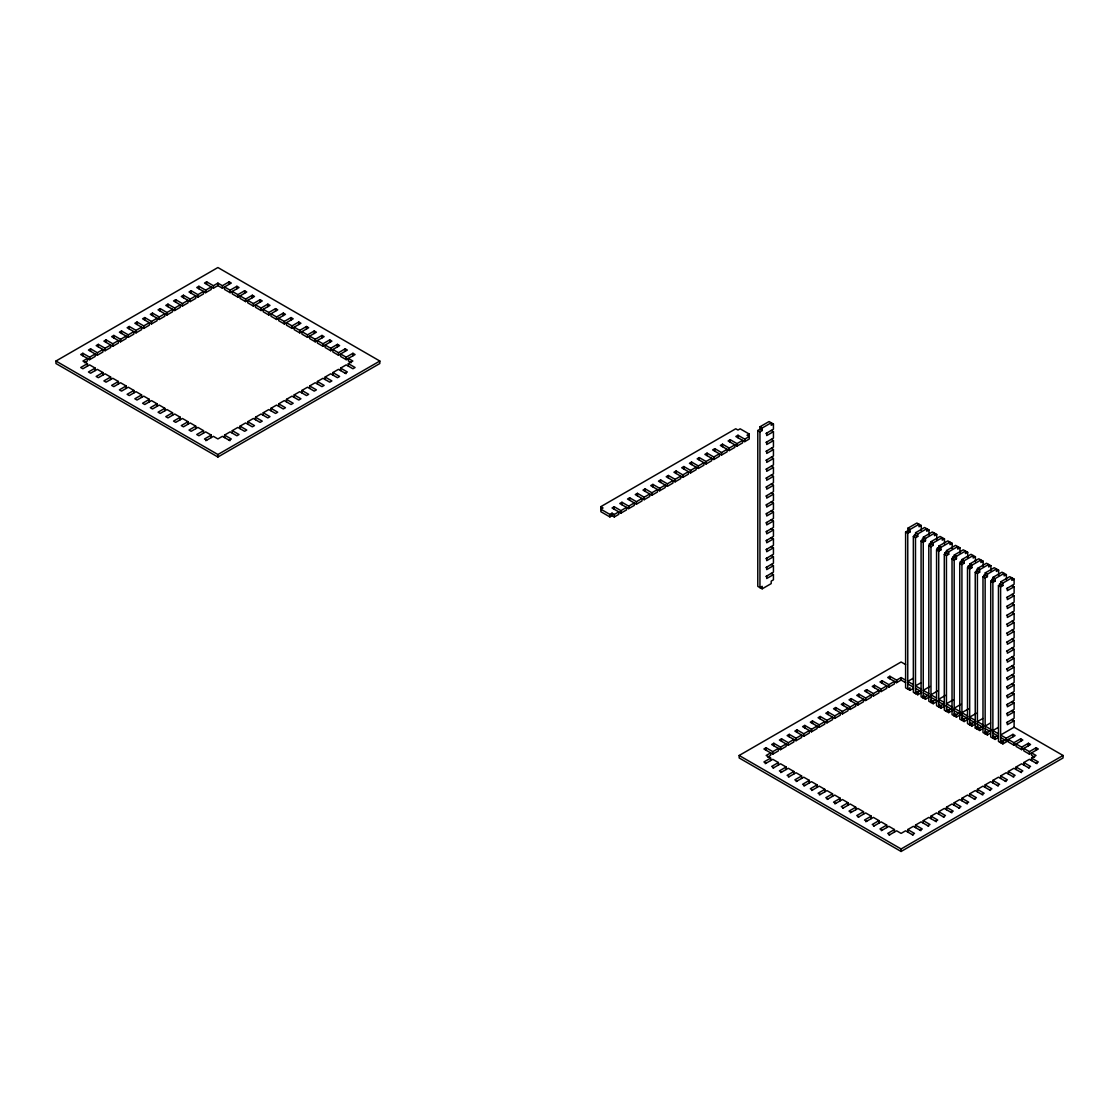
<?xml version="1.0" encoding="UTF-8"?>
<svg xmlns="http://www.w3.org/2000/svg" width="1119" height="1119" viewBox="0 0 1119 1119"><rect width="100%" height="100%" fill="white"/><g stroke="black" fill="none" stroke-linecap="round" stroke-linejoin="round"><path stroke-width="1.5" d="M55.95 361.031L217.897 267.525L379.831 361.031L379.831 363.521L217.897 457.014L55.95 363.521L55.95 361.031L217.897 454.524L379.831 361.031M82.848 353.282L80.694 354.541L89.604 359.675L95.171 356.457L95.171 353.968L89.604 357.185L82.848 353.282L82.848 355.786M90.583 348.82L88.429 350.065L97.339 355.213L102.92 351.995L102.92 349.492L97.339 352.723L90.583 348.82L90.583 351.31M98.318 344.358L96.164 345.603L105.074 350.737L110.655 347.519L110.655 345.03L105.074 348.247L98.318 344.358L98.318 346.848M106.067 339.882L103.899 341.127L112.809 346.275L118.39 343.057L118.39 340.568L112.809 343.785L106.067 339.882L106.067 342.386M113.802 335.42L111.634 336.665L120.544 341.813L126.125 338.595L126.125 336.092L120.544 339.323L113.802 335.42L113.802 337.91M121.537 330.958L119.383 332.203L128.279 337.337L133.86 334.119L133.86 331.63L128.279 334.847L121.537 330.958L121.537 333.448M129.272 326.482L127.118 327.727L136.014 332.875L141.595 329.657L141.595 327.168L136.014 330.385L129.272 326.482L129.272 328.986M137.008 322.02L134.853 323.265L143.764 328.413L149.331 325.181L149.331 322.692L143.764 325.909L137.008 322.02L137.008 324.51M144.743 317.558L142.589 318.803L151.499 323.937L157.08 320.719L157.08 318.23L151.499 321.447L144.743 317.558L144.743 320.048M152.492 313.082L150.324 314.327L159.234 319.474L164.815 316.257L164.815 313.754L159.234 316.985L152.492 313.082L152.492 315.572M160.227 308.62L158.059 309.865L166.969 315.012L172.55 311.781L172.55 309.292L166.969 312.509L160.227 308.62L160.227 311.11M167.962 304.144L165.794 305.403L174.704 310.536L180.285 307.319L180.285 304.83L174.704 308.047L167.962 304.144L167.962 306.648M175.697 299.682L173.543 300.927L182.439 306.074L188.02 302.857L188.02 300.354L182.439 303.585L175.697 299.682L175.697 302.172M183.432 295.22L181.278 296.465L190.188 301.612L195.755 298.381L195.755 295.892L190.188 299.109L183.432 295.22L183.432 297.71M191.167 290.744L189.013 292.003L197.923 297.136L203.504 293.919L203.504 291.43L197.923 294.647L191.167 290.744L191.167 293.248M198.902 286.282L196.748 287.527L205.658 292.674L211.239 289.457L211.239 286.954L205.658 290.185L198.902 286.282L198.902 288.772M206.651 281.82L204.483 283.065L213.393 288.198L217.897 285.611L222.387 288.198L231.297 283.065L229.143 281.82L222.387 285.709L217.897 283.121L213.393 285.709L206.651 281.82L206.651 284.31M84.443 362.654L87.436 360.919L87.436 358.43L82.946 361.031L87.436 363.619L87.436 366.123M87.436 363.619L80.694 367.522L82.848 368.766L89.604 364.878L95.171 368.095L95.171 370.585M95.171 368.095L88.429 371.984L90.583 373.228L97.339 369.34L102.92 372.557L102.92 375.047M230.122 290.185L236.878 286.282L239.032 287.527L230.122 292.674L224.555 289.457L224.555 286.954L230.122 290.185L230.122 292.674M102.92 372.557L96.164 376.46L98.318 377.704L105.074 373.802L110.655 377.033L110.655 379.523M237.871 294.647L244.613 290.744L246.767 292.003L237.871 297.136L232.29 293.919L232.29 291.43L237.871 294.647L237.871 297.136M110.655 377.033L103.899 380.922L106.067 382.166L112.809 378.278L118.39 381.495L118.39 383.985M245.607 299.109L252.348 295.22L254.503 296.465L245.607 301.612L240.025 298.381L240.025 295.892L245.607 299.109L245.607 301.612M118.39 381.495L111.634 385.384L113.802 386.642L120.544 382.74L126.125 385.957L126.125 388.447M253.342 303.585L260.084 299.682L262.252 300.927L253.342 306.074L247.761 302.857L247.761 300.354L253.342 303.585L253.342 306.074M126.125 385.957L119.383 389.86L121.537 391.104L128.279 387.202L133.86 390.433L133.86 392.923M261.077 308.047L267.819 304.144L269.987 305.403L261.077 310.536L255.496 307.319L255.496 304.83L261.077 308.047L261.077 310.536M133.86 390.433L127.118 394.322L129.272 395.567L136.014 391.678L141.595 394.895L141.595 397.385M268.812 312.509L275.568 308.62L277.722 309.865L268.812 315.012L263.231 311.781L263.231 309.292L268.812 312.509L268.812 315.012M141.595 394.895L134.853 398.784L137.008 400.042L143.764 396.14L149.331 399.357L149.331 401.861M276.547 316.985L283.303 313.082L285.457 314.327L276.547 319.474L270.98 316.257L270.98 313.754L276.547 316.985L276.547 319.474M149.331 399.357L142.589 403.26L144.743 404.505L151.499 400.602L157.08 403.833L157.08 406.323M284.282 321.447L291.038 317.558L293.192 318.803L284.282 323.937L278.715 320.719L278.715 318.23L284.282 321.447L284.282 323.937M157.08 403.833L150.324 407.722L152.492 408.967L159.234 405.078L164.815 408.295L164.815 410.785M292.031 325.909L298.773 322.02L300.927 323.265L292.031 328.413L286.45 325.181L286.45 322.692L292.031 325.909L292.031 328.413M164.815 408.295L158.059 412.198L160.227 413.443L166.969 409.54L172.55 412.757L172.55 415.261M299.766 330.385L306.508 326.482L308.676 327.727L299.766 332.875L294.185 329.657L294.185 327.168L299.766 330.385L299.766 332.875M172.55 412.757L165.794 416.66L167.962 417.905L174.704 414.016L180.285 417.233L180.285 419.723M307.501 334.847L314.243 330.958L316.411 332.203L307.501 337.337L301.92 334.119L301.92 331.63L307.501 334.847L307.501 337.337M180.285 417.233L173.543 421.122L175.697 422.367L182.439 418.478L188.02 421.695L188.02 424.185M315.236 339.323L321.978 335.42L324.146 336.665L315.236 341.813L309.655 338.595L309.655 336.092L315.236 339.323L315.236 341.813M188.02 421.695L181.278 425.598L183.432 426.843L190.188 422.94L195.755 426.157L195.755 428.661M322.971 343.785L329.727 339.882L331.881 341.127L322.971 346.275L317.39 343.057L317.39 340.568L322.971 343.785L322.971 346.275M195.755 426.157L189.013 430.06L191.167 431.305L197.923 427.416L203.504 430.633L203.504 433.123M330.706 348.247L337.462 344.358L339.616 345.603L330.706 350.737L325.139 347.519L325.139 345.03L330.706 348.247L330.706 350.737M203.504 430.633L196.748 434.522L198.902 435.767L205.658 431.878L211.239 435.095L211.239 437.585M338.456 352.723L345.198 348.82L347.352 350.065L338.456 355.213L332.875 351.995L332.875 349.492L338.456 352.723L338.456 355.213M211.239 435.095L204.483 438.998L206.651 440.243M346.191 357.185L352.933 353.282L355.087 354.541L346.191 359.675L340.61 356.457L340.61 353.968L346.191 357.185L346.191 359.675M205.84 440.704L213.393 436.34L217.897 438.942L222.387 436.34L229.954 440.704M224.555 437.585L224.555 435.095L230.122 431.878L236.878 435.767L239.032 434.522L232.29 430.633L232.29 433.123M232.29 430.633L237.871 427.416L244.613 431.305L246.767 430.06L240.025 426.157L240.025 428.661M240.025 426.157L245.607 422.94L252.348 426.843L254.503 425.598L247.761 421.695L247.761 424.185M247.761 421.695L253.342 418.478L260.084 422.367L262.252 421.122L255.496 417.233L255.496 419.723M255.496 417.233L261.077 414.016L267.819 417.905L269.987 416.66L263.231 412.757L263.231 415.261M263.231 412.757L268.812 409.54L275.568 413.443L277.722 412.198L270.98 408.295L270.98 410.785M270.98 408.295L276.547 405.078L283.303 408.967L285.457 407.722L278.715 403.833L278.715 406.323M278.715 403.833L284.282 400.602L291.038 404.505L293.192 403.26L286.45 399.357L286.45 401.861M286.45 399.357L292.031 396.14L298.773 400.042L300.927 398.784L294.185 394.895L294.185 397.385M294.185 394.895L299.766 391.678L306.508 395.567L308.676 394.322L301.92 390.433L301.92 392.923M301.92 390.433L307.501 387.202L314.243 391.104L316.411 389.86L309.655 385.957L309.655 388.447M309.655 385.957L315.236 382.74L321.978 386.642L324.146 385.384L317.39 381.495L317.39 383.985M317.39 381.495L322.971 378.278L329.727 382.166L331.881 380.922L325.139 377.033L325.139 379.523M325.139 377.033L330.706 373.802L337.462 377.704L339.616 376.46L332.875 372.557L332.875 375.047M332.875 372.557L338.456 369.34L346.009 373.704M340.61 370.585L340.61 368.095L346.191 364.878L352.933 368.766L355.087 367.522L348.345 363.619L348.345 366.123M348.345 363.619L352.849 361.031L348.345 358.43L348.345 360.919L351.338 362.654M229.143 440.243L231.297 438.998L224.555 435.095M345.198 373.228L347.352 371.984L340.61 368.095M600.791 506.669L603.043 507.97L600.889 509.215L609.883 514.418L612.037 513.173L614.289 514.46L618.793 511.873L618.793 514.362L614.289 516.964L612.037 515.663L609.883 516.908L600.889 511.719L600.791 506.669L735.742 428.759L737.994 430.06L740.149 428.815L749.157 434.004L749.24 439.04L744.75 441.641L735.84 436.494L737.994 435.249L744.75 439.152L749.24 436.55L746.988 435.249L749.157 434.004M614.205 506.725L612.037 507.97L620.947 513.117L626.528 509.9L626.528 507.397L620.947 510.628L614.205 506.725L614.205 509.215M621.94 502.263L619.772 503.508L628.682 508.641L634.263 505.424L634.263 502.935L628.682 506.152L621.94 502.263L621.94 504.753M629.675 497.787L627.521 499.032L636.417 504.179L641.998 500.962L641.998 498.473L636.417 501.69L629.675 497.787L629.675 500.291M637.41 493.325L635.256 494.57L644.166 499.717L649.733 496.5L649.733 493.997L644.166 497.228L637.41 493.325L637.41 495.815M645.145 488.863L642.991 490.108L651.901 495.241L657.468 492.024L657.468 489.535L651.901 492.752L645.145 488.863L645.145 491.353M652.881 484.387L650.726 485.632L659.637 490.779L665.218 487.562L665.218 485.073L659.637 488.29L652.881 484.387L652.881 486.891M660.63 479.925L658.462 481.17L667.372 486.317L672.953 483.086L672.953 480.597L667.372 483.814L660.63 479.925L660.63 482.415M668.365 475.463L666.197 476.708L675.107 481.841L680.688 478.624L680.688 476.134L675.107 479.352L668.365 475.463L668.365 477.953M676.1 470.987L673.946 472.232L682.842 477.379L688.423 474.162L688.423 471.658L682.842 474.89L676.1 470.987L676.1 473.477M683.835 466.525L681.681 467.77L690.577 472.917L696.158 469.686L696.158 467.196L690.577 470.414L683.835 466.525L683.835 469.015M691.57 462.049L689.416 463.308L698.326 468.441L703.893 465.224L703.893 462.734L698.326 465.952L691.57 462.049L691.57 464.553M699.305 457.587L697.151 458.832L706.061 463.979L711.642 460.762L711.642 458.258L706.061 461.49L699.305 457.587L699.305 460.077M707.054 453.125L704.886 454.37L713.796 459.517L719.377 456.286L719.377 453.796L713.796 457.014L707.054 453.125L707.054 455.615M714.789 448.649L712.621 449.908L721.531 455.041L727.112 451.824L727.112 449.334L721.531 452.552L714.789 448.649L714.789 451.153M722.524 444.187L720.356 445.432L729.266 450.579L734.847 447.362L734.847 444.858L729.266 448.09L722.524 444.187L722.524 446.677M730.259 439.725L728.105 440.97L737.001 446.103L742.582 442.886L742.582 440.396L737.001 443.614L730.259 439.725L730.259 442.215M760.039 587.573L762.193 588.818L762.193 586.314L759.955 587.615L757.787 586.37L757.787 430.535L760.039 429.248L760.039 426.745L769.033 421.555L773.439 424.003L773.439 429.192L765.886 433.557M760.039 426.745L762.193 428.004L771.201 422.8L771.201 425.29L773.439 424.003M757.787 430.535L759.955 431.794L762.193 430.493L762.193 428.004M765.886 442.495L773.439 438.13L773.439 431.682L766.697 435.585L766.697 433.081M765.886 451.419L773.439 447.054L773.439 440.62L766.697 444.509L766.697 442.019M765.886 460.357L773.439 455.993L773.439 449.558L766.697 453.447L766.697 450.957M765.886 469.295L773.439 464.931L773.439 458.482L766.697 462.385L766.697 459.895M765.886 478.233L773.439 473.869L773.439 467.42L766.697 471.323L766.697 468.819M765.886 487.157L773.439 482.793L773.439 476.358L766.697 480.247L766.697 477.757M765.886 496.095L773.439 491.731L773.439 485.296L766.697 489.185L766.697 486.695M765.886 505.033L773.439 500.669L773.439 494.22L766.697 498.123L766.697 495.633M765.886 513.957L773.439 509.593L773.439 503.158L766.697 507.061L766.697 504.557M765.886 522.895L773.439 518.531L773.439 512.096L766.697 515.985L766.697 513.495M765.886 531.833L773.439 527.469L773.439 521.02L766.697 524.923L766.697 522.433M765.886 540.771L773.439 536.407L773.439 529.958L766.697 533.861L766.697 531.357M765.886 549.695L773.439 545.331L773.439 538.896L766.697 542.785L766.697 540.295M765.886 558.633L773.439 554.269L773.439 547.834L766.697 551.723L766.697 549.233M765.886 567.571L773.439 563.207L773.439 556.758L766.697 560.661L766.697 558.171M765.886 576.509L773.439 572.145L773.439 565.696L766.697 569.599L766.697 567.095M762.193 588.818L771.201 583.614L771.201 581.125L773.439 579.824L773.439 574.634L766.697 578.523L766.697 576.033M913.02 688.563L910.013 690.297L905.607 687.849L905.607 532.015L907.859 530.728L907.859 528.224L916.853 523.035L921.259 525.482L921.259 530.672M907.859 528.224L910.013 529.469L919.007 524.279L919.007 526.769L921.259 525.482M905.607 532.015L907.761 533.273L910.013 531.973L910.013 529.469M920.098 690.913L915.496 693.57L913.342 692.311L913.342 536.491L915.594 535.19L915.594 532.7L924.588 527.497L928.994 529.944L928.994 535.134M915.594 532.7L917.748 533.945L926.742 528.741L926.742 531.245L928.994 529.944M913.342 536.491L915.496 537.735L917.748 536.435L917.748 533.945M927.833 695.389L923.245 698.032L921.077 696.787L921.077 540.953L923.329 539.652L923.329 537.162L932.323 531.973L936.729 534.406L936.729 539.61M923.329 537.162L925.483 538.407L934.491 533.217L934.491 535.707L936.729 534.406M921.077 540.953L923.245 542.197L925.483 540.897L925.483 538.407M937.722 701.095L933.232 703.697L928.812 701.249L928.812 545.415L931.064 544.128L931.064 541.624L940.058 536.435L944.478 538.882L944.478 544.072M929.176 543.974L931.875 542.407M931.064 541.624L933.232 542.883L942.226 537.679L942.226 540.169L944.478 538.882M928.812 545.415L930.98 546.673L933.232 545.373L933.232 542.883M945.457 705.557L940.967 708.159L936.561 705.711L936.561 549.891L938.799 548.59L938.799 546.1L947.807 540.897L952.213 543.344L952.213 548.534M936.911 548.436L939.61 546.869M938.799 546.1L940.967 547.345L949.961 542.155L949.961 544.645L952.213 543.344M936.561 549.891L938.715 551.135L940.967 549.835L940.967 547.345M951.038 708.789L946.45 711.432L944.296 710.187L944.296 554.353L946.548 553.052L946.548 550.562L955.542 545.373L959.948 547.806L959.948 553.01M944.646 552.898L947.345 551.345M946.548 550.562L948.702 551.807L957.696 546.618L957.696 549.107L959.948 547.806M944.296 554.353L946.45 555.597L948.702 554.297L948.702 551.807M960.27 712.383L954.185 715.894L952.031 714.649L952.031 558.829L954.283 557.528L954.283 555.024L963.277 549.835L967.683 552.282L967.683 557.472M952.395 557.374L955.094 555.807M954.283 555.024L956.437 556.283L965.431 551.08L965.431 553.583L967.683 552.282M952.031 558.829L954.185 560.073L956.437 558.773L956.437 556.283M968.676 718.957L964.172 721.559L959.766 719.125L959.766 563.291L962.018 561.99L962.018 559.5L971.012 554.297L975.418 556.744L975.418 561.934M960.13 561.836L962.83 560.283M962.018 559.5L964.172 560.745L973.166 555.556L973.166 558.045L975.418 556.744M959.766 563.291L961.92 564.535L964.172 563.235L964.172 560.745M975.754 721.321L969.669 724.832L967.501 723.587L967.501 567.753L969.753 566.452L969.753 563.962L978.747 558.773L983.153 561.206L983.153 566.41M967.865 566.298L971.376 564.27M969.753 563.962L971.907 565.207L980.915 560.018L980.915 562.507L983.153 561.206M967.501 567.753L969.669 568.998L971.907 567.711L971.907 565.207M983.489 725.783L977.405 729.294L975.236 728.049L975.236 572.229L977.488 570.928L977.488 568.438L986.482 563.235L990.902 565.682L990.902 570.872M979.111 568.746L976.411 570.298L976.411 572.802M977.488 568.438L979.657 569.683L988.65 564.48L988.65 566.983L990.902 565.682M975.236 572.229L977.405 573.474L979.657 572.173L979.657 569.683M991.224 730.245L985.14 733.77L982.986 732.525L982.986 576.691L985.224 575.39L985.224 572.9L994.231 567.711L998.638 570.144L998.638 575.334M985.224 572.9L987.392 574.145L996.386 568.956L996.386 571.445L998.638 570.144M982.986 576.691L985.14 577.936L987.392 576.635L987.392 574.145M998.12 737.701L995.127 739.435L990.721 736.987L990.721 581.153L992.959 579.866L992.959 577.362L1001.967 572.173L1006.373 574.606L1006.373 579.81M992.959 577.362L995.127 578.607L1004.121 573.418L1004.121 575.907L1006.373 574.606M990.721 581.153L992.875 582.398L995.127 581.111L995.127 578.607M1008.862 740.428L1002.862 743.897L998.456 741.449L998.456 585.629L1000.708 584.328L1000.708 581.838L1009.702 576.635L1014.108 579.082L1014.108 584.272L1006.554 588.636M1000.708 581.838L1002.862 583.083L1011.856 577.88L1011.856 580.383L1014.108 579.082M998.456 585.629L1000.61 586.874L1002.862 585.573L1002.862 583.083M1006.554 597.574L1014.108 593.21L1014.108 586.762L1007.366 590.664L1007.366 588.174M1006.554 606.512L1014.108 602.148L1014.108 595.7L1007.366 599.602L1007.366 597.098M1000.61 737.505L1006.191 740.722L1015.101 735.589L1012.933 734.344L1006.191 738.232L1000.61 735.015L1014.108 727.224L1063.05 755.479L1063.05 757.969L901.103 851.475L739.169 757.969L739.169 755.479L901.103 661.986L905.607 664.574M766.067 747.744L763.913 748.989L772.809 754.122L778.39 750.905L778.39 748.415L772.809 751.632L766.067 747.744L766.067 750.234M773.802 743.268L771.648 744.513L780.544 749.66L786.125 746.443L786.125 743.953L780.544 747.17L773.802 743.268L773.802 745.772M781.538 738.806L779.384 740.051L788.294 745.198L793.861 741.967L793.861 739.477L788.294 742.694L781.538 738.806L781.538 741.296M789.273 734.344L787.119 735.589L796.029 740.722L801.61 737.505L801.61 735.015L796.029 738.232L789.273 734.344L789.273 736.834M797.022 729.868L794.854 731.113L803.764 736.26L809.345 733.043L809.345 730.553L803.764 733.77L797.022 729.868L797.022 732.358M804.757 725.406L802.589 726.651L811.499 731.798L817.08 728.567L817.08 726.077L811.499 729.294L804.757 725.406L804.757 727.896M812.492 720.944L810.324 722.189L819.234 727.322L824.815 724.105L824.815 721.615L819.234 724.832L812.492 720.944L812.492 723.433M820.227 716.468L818.073 717.713L826.969 722.86L832.55 719.643L832.55 717.139L826.969 720.37L820.227 716.468L820.227 718.957M827.962 712.006L825.808 713.251L834.718 718.398L840.285 715.167L840.285 712.677L834.718 715.894L827.962 712.006L827.962 714.495M835.697 707.53L833.543 708.789L842.453 713.922L848.02 710.705L848.02 708.215L842.453 711.432L835.697 707.53L835.697 710.033M843.432 703.068L841.278 704.313L850.188 709.46L855.769 706.243L855.769 703.739L850.188 706.97L843.432 703.068L843.432 705.557M851.181 698.606L849.013 699.851L857.923 704.984L863.504 701.767L863.504 699.277L857.923 702.494L851.181 698.606L851.181 701.095M858.916 694.13L856.748 695.375L865.658 700.522L871.239 697.305L871.239 694.815L865.658 698.032L858.916 694.13L858.916 696.633M866.652 689.668L864.497 690.913L873.393 696.06L878.974 692.843L878.974 690.339L873.393 693.57L866.652 689.668L866.652 692.157M874.387 685.206L872.233 686.451L881.129 691.584L886.71 688.367L886.71 685.877L881.129 689.094L874.387 685.206L874.387 687.695M882.122 680.73L879.968 681.975L888.878 687.122L894.445 683.905L894.445 681.415L888.878 684.632L882.122 680.73L882.122 683.233M905.607 680.156L901.103 677.568L896.613 680.156L889.857 676.268L887.703 677.513L896.613 682.66L901.103 680.058L905.607 682.66M1006.554 615.436L1014.108 611.072L1014.108 604.638L1007.366 608.526L1007.366 606.036M1006.554 624.374L1014.108 620.01L1014.108 613.576L1007.366 617.464L1007.366 614.974M767.662 757.101L770.655 755.381L770.655 752.877L766.151 755.479L770.655 758.081L770.655 760.57M770.655 758.081L763.913 761.969L766.067 763.214M765.256 763.69L772.809 759.325L778.39 762.543L778.39 765.032M913.16 678.296L907.761 681.415L913.342 684.632M1006.554 633.312L1014.108 628.948L1014.108 622.5L1007.366 626.402L1007.366 623.912M778.39 762.543L771.648 766.445L773.802 767.69M772.991 768.152L780.544 763.787L786.125 767.005L786.125 769.508M920.895 682.758L915.496 685.877L921.077 689.094M1006.554 642.25L1014.108 637.886L1014.108 631.438L1007.366 635.34L1007.366 632.836M786.125 767.005L779.384 770.907L781.538 772.152M780.726 772.614L788.294 768.263L793.861 771.481L793.861 773.97M929.987 686.451L923.245 690.339L928.812 693.57M915.594 693.514L917.748 694.759L920.755 693.025M1006.554 651.174L1014.108 646.81L1014.108 640.376L1007.366 644.264L1007.366 641.774M793.861 771.481L787.119 775.369L789.273 776.614M788.461 777.09L796.029 772.725L801.61 775.943L801.61 778.432M937.722 690.913L930.98 694.815L936.561 698.032M925.483 699.221L925.483 696.731L923.329 695.486L923.329 697.976L925.483 699.221L929.987 696.633M1006.554 660.112L1014.108 655.748L1014.108 649.314L1007.366 653.202L1007.366 650.712M801.61 775.943L794.854 779.845L797.022 781.09M930.98 546.673L930.98 702.494L935.568 699.851M796.21 781.552L803.764 777.187L809.345 780.405L809.345 782.908M945.457 695.375L938.715 699.277L944.296 702.494M1006.554 669.05L1014.108 664.686L1014.108 658.238L1007.366 662.14L1007.366 659.65M809.345 780.405L802.589 784.307L804.757 785.552M943.303 704.313L938.715 706.97L938.715 551.135M803.946 786.028L811.499 781.663L817.08 784.881L817.08 787.37M953.206 699.851L946.45 703.739L952.031 706.97M1006.554 677.974L1014.108 673.61L1014.108 667.176L1007.366 671.078L1007.366 668.575M817.08 784.881L810.324 788.769L812.492 790.014M811.681 790.49L819.234 786.125L824.815 789.343L824.815 791.832M960.941 704.313L954.185 708.215L959.766 711.432M946.548 711.376L948.702 712.621L953.206 710.033M1006.554 686.912L1014.108 682.548L1014.108 676.114L1007.366 680.002L1007.366 677.513M824.815 789.343L818.073 793.245L820.227 794.49M819.416 794.952L826.969 790.587L832.55 793.819L832.55 796.308M968.676 708.789L961.92 712.677L967.501 715.894M954.283 715.852L956.437 717.097L960.941 714.495M1006.554 695.85L1014.108 691.486L1014.108 685.038L1007.366 688.94L1007.366 686.451M832.55 793.819L825.808 797.707L827.962 798.952M968.019 716.845L961.92 720.37L961.92 564.535M827.151 799.428L834.718 795.063L840.285 798.281L840.285 800.77M976.411 713.251L969.669 717.139L975.236 720.37M1006.554 704.788L1014.108 700.424L1014.108 693.976L1007.366 697.878L1007.366 695.375M840.285 798.281L833.543 802.169L835.697 803.428M834.886 803.89L842.453 799.525L848.02 802.743L848.02 805.246M982.804 718.496L977.405 721.615L982.986 724.832M971.907 726.021L971.907 723.531L969.753 722.287L969.753 724.776L971.907 726.021L976.411 723.433M1006.554 713.712L1014.108 709.348L1014.108 702.914L1007.366 706.802L1007.366 704.313M975.236 728.049L977.488 726.749L979.657 728.007L979.657 730.497L977.488 729.252L977.488 726.749M848.02 802.743L841.278 806.645L843.432 807.89M842.635 808.352L850.188 803.988L855.769 807.219L855.769 809.708M990.539 722.958L985.14 726.077L990.721 729.294M979.657 730.497L982.65 728.763M1006.554 722.65L1014.108 718.286L1014.108 711.852L1007.366 715.74L1007.366 713.251M855.769 807.219L849.013 811.107L851.181 812.352M850.37 812.828L857.923 808.464L863.504 811.681L863.504 814.17M998.274 727.434L992.875 730.553L998.456 733.77M985.224 733.714L987.392 734.959L990.385 733.225M1014.108 727.224L1014.108 720.776L1007.366 724.678L1007.366 722.189M863.504 811.681L856.748 815.583L858.916 816.828M997.463 735.589L992.875 738.232L992.875 582.398M858.105 817.29L865.658 812.926L871.239 816.143L871.239 818.646M871.239 816.143L864.497 820.045L866.652 821.29M1005.198 740.051L1000.61 742.694L1000.61 586.874M865.84 821.752L873.393 817.388L878.974 820.619L878.974 823.108M878.974 820.619L872.233 824.507L874.387 825.752M1013.926 742.694L1020.682 738.806L1022.836 740.051L1013.926 745.198L1008.345 741.967L1008.345 739.477L1013.926 742.694L1013.926 745.198M873.575 826.228L881.129 821.864L886.71 825.081L886.71 827.57M886.71 825.081L879.968 828.983L882.122 830.228M1021.661 747.17L1028.417 743.268L1030.571 744.513L1021.661 749.66L1016.08 746.443L1016.08 743.953L1021.661 747.17L1021.661 749.66M881.31 830.69L888.878 826.326L894.445 829.543L894.445 832.046M894.445 829.543L887.703 833.445L889.857 834.69M1029.396 751.632L1036.152 747.744L1038.306 748.989L1029.396 754.122L1023.829 750.905L1023.829 748.415L1029.396 751.632L1029.396 754.122M889.045 835.152L896.613 830.802L901.103 833.389L905.607 830.802L913.16 835.152M907.761 832.046L907.761 829.543L913.342 826.326L920.895 830.69M915.496 827.57L915.496 825.081L921.077 821.864L928.644 826.228M923.245 823.108L923.245 820.619L928.812 817.388L936.379 821.752M930.98 818.646L930.98 816.143L936.561 812.926L944.114 817.29M938.715 814.17L938.715 811.681L944.296 808.464L951.849 812.828M946.45 809.708L946.45 807.219L952.031 803.988L959.584 808.352M954.185 805.246L954.185 802.743L959.766 799.525L967.32 803.89M961.92 800.77L961.92 798.281L967.501 795.063L975.055 799.428M969.669 796.308L969.669 793.819L975.236 790.587L982.804 794.952M977.405 791.832L977.405 789.343L982.986 786.125L990.539 790.49M985.14 787.37L985.14 784.881L990.721 781.663L998.274 786.028M992.875 782.908L992.875 780.405L998.456 777.187L1006.009 781.552M1000.61 778.432L1000.61 775.943L1006.191 772.725L1013.744 777.09M1008.345 773.97L1008.345 771.481L1013.926 768.263L1021.479 772.614M1016.08 769.508L1016.08 767.005L1021.661 763.787L1029.228 768.152M1023.829 765.032L1023.829 762.543L1029.396 759.325L1036.963 763.69M1031.564 760.57L1031.564 758.081L1036.054 755.479L1031.564 752.877L1031.564 755.381L1034.557 757.101M912.349 834.69L914.517 833.445L907.761 829.543M920.098 830.228L922.252 828.983L915.496 825.081M927.833 825.752L929.987 824.507L923.245 820.619M935.568 821.29L937.722 820.045L930.98 816.143M943.303 816.828L945.457 815.583L938.715 811.681M951.038 812.352L953.206 811.107L946.45 807.219M958.773 807.89L960.941 806.645L954.185 802.743M966.508 803.428L968.676 802.169L961.92 798.281M974.257 798.952L976.411 797.707L969.669 793.819M981.992 794.49L984.147 793.245L977.405 789.343M989.728 790.014L991.882 788.769L985.14 784.881M997.463 785.552L999.617 784.307L992.875 780.405M1005.198 781.09L1007.366 779.845L1000.61 775.943M1012.933 776.614L1015.101 775.369L1008.345 771.481M1020.682 772.152L1022.836 770.907L1016.08 767.005M1028.417 767.69L1030.571 766.445L1023.829 762.543M1036.152 763.214L1038.306 761.969L1031.564 758.081M739.169 755.479L901.103 848.971L1063.05 755.479M771.285 430.437L773.439 431.682M760.039 429.248L762.193 430.493M771.285 439.375L773.439 440.62M1011.954 585.517L1014.108 586.762M771.285 448.313L773.439 449.558M907.859 530.728L910.013 531.973M915.594 535.19L917.748 536.435M923.329 539.652L925.483 540.897M931.064 544.128L933.232 545.373M938.799 548.59L940.967 549.835M946.548 553.052L948.702 554.297M954.283 557.528L956.437 558.773M962.018 561.99L964.172 563.235M969.753 566.452L971.907 567.711M977.488 570.928L979.657 572.173M985.224 575.39L987.392 576.635M992.959 579.866L995.127 581.111M1000.708 584.328L1002.862 585.573M1011.954 594.455L1014.108 595.7M771.285 457.237L773.439 458.482M1011.954 603.393L1014.108 604.638M771.285 466.175L773.439 467.42M1011.954 612.331L1014.108 613.576M771.285 475.113L773.439 476.358M1011.954 621.255L1014.108 622.5M771.285 484.037L773.439 485.296M1011.954 630.193L1014.108 631.438M771.285 492.975L773.439 494.22M1011.954 639.131L1014.108 640.376M771.285 501.913L773.439 503.158M1011.954 648.055L1014.108 649.314M771.285 510.851L773.439 512.096M1011.954 656.993L1014.108 658.238M771.285 519.775L773.439 521.02M1011.954 665.931L1014.108 667.176M771.285 528.714L773.439 529.958M1011.954 674.869L1014.108 676.114M771.285 537.652L773.439 538.896M1011.954 683.793L1014.108 685.038M771.285 546.59L773.439 547.834M1011.954 692.731L1014.108 693.976M771.285 555.514L773.439 556.758M1011.954 701.669L1014.108 702.914M771.285 564.452L773.439 565.696M1011.954 710.607L1014.108 711.852M771.285 573.39L773.439 574.634M1011.954 719.531L1014.108 720.776M907.761 683.905L913.342 687.122M915.496 688.367L921.077 691.584M923.245 692.843L928.812 696.06M930.98 697.305L936.561 700.522M938.715 701.767L944.296 704.984M946.45 706.243L952.031 709.46M954.185 710.705L959.766 713.922M961.92 715.167L967.501 718.398M969.669 719.643L975.236 722.86M977.405 724.105L982.986 727.322M985.14 728.567L990.721 731.798M992.875 733.043L998.456 736.26M915.594 691.024L917.748 692.269L917.748 694.759M938.799 704.424L940.967 705.669L940.967 708.159M946.548 708.886L948.702 710.131L948.702 712.621M954.283 713.349L956.437 714.593L956.437 717.097M962.018 717.825L964.172 719.069L964.172 721.559M985.224 731.225L987.392 732.469L987.392 734.959M992.959 735.687L995.127 736.931L995.127 739.435M1000.708 740.163L1002.862 741.407L1002.862 743.897M1036.152 747.744L1036.152 750.234M1028.417 743.268L1028.417 745.772M1020.682 738.806L1020.682 741.296M1012.933 734.344L1012.933 736.834M1006.191 738.232L1006.191 740.722M999.617 583.698L999.617 586.202M991.882 579.236L991.882 581.726M985.14 577.936L985.14 733.77M984.147 574.774L984.147 577.264M977.405 573.474L977.405 729.294M969.669 568.998L969.669 724.832M968.676 565.836L968.676 568.326M960.941 561.374L960.941 563.864M954.185 560.073L954.185 715.894M953.206 556.898L953.206 559.388M946.45 555.597L946.45 711.432M945.457 552.436L945.457 554.926M937.722 547.96L937.722 550.464M933.232 703.697L933.232 701.193L931.064 699.948L931.064 702.452M929.987 543.498L929.987 545.988M923.245 542.197L923.245 698.032M922.252 539.036L922.252 541.526M915.496 537.735L915.496 693.57M914.517 534.56L914.517 537.064M910.013 690.297L910.013 687.793L907.761 689.094L907.761 533.273M901.103 677.568L901.103 680.058M901.103 848.971L901.103 851.475M896.613 680.156L896.613 682.66M889.857 676.268L889.857 678.757M888.878 684.632L888.878 687.122M881.129 689.094L881.129 691.584M873.393 693.57L873.393 696.06M865.658 698.032L865.658 700.522M857.923 702.494L857.923 704.984M850.188 706.97L850.188 709.46M842.453 711.432L842.453 713.922M834.718 715.894L834.718 718.398M826.969 720.37L826.969 722.86M819.234 724.832L819.234 727.322M811.499 729.294L811.499 731.798M803.764 733.77L803.764 736.26M796.029 738.232L796.029 740.722M788.294 742.694L788.294 745.198M780.544 747.17L780.544 749.66M772.809 751.632L772.809 754.122M759.955 431.794L759.955 587.615M744.75 439.152L744.75 441.641M737.994 435.249L737.994 437.753M737.001 443.614L737.001 446.103M729.266 448.09L729.266 450.579M721.531 452.552L721.531 455.041M713.796 457.014L713.796 459.517M706.061 461.49L706.061 463.979M698.326 465.952L698.326 468.441M690.577 470.414L690.577 472.917M682.842 474.89L682.842 477.379M675.107 479.352L675.107 481.841M667.372 483.814L667.372 486.317M659.637 488.29L659.637 490.779M651.901 492.752L651.901 495.241M644.166 497.228L644.166 499.717M636.417 501.69L636.417 504.179M628.682 506.152L628.682 508.641M620.947 510.628L620.947 513.117M614.289 514.46L614.289 516.964M612.037 513.173L612.037 515.663M609.883 514.418L609.883 516.908M352.933 353.282L352.933 355.786M345.198 348.82L345.198 351.31M337.462 344.358L337.462 346.848M329.727 339.882L329.727 342.386M321.978 335.42L321.978 337.91M314.243 330.958L314.243 333.448M306.508 326.482L306.508 328.986M298.773 322.02L298.773 324.51M291.038 317.558L291.038 320.048M283.303 313.082L283.303 315.572M275.568 308.62L275.568 311.11M267.819 304.144L267.819 306.648M260.084 299.682L260.084 302.172M252.348 295.22L252.348 297.71M244.613 290.744L244.613 293.248M236.878 286.282L236.878 288.772M229.143 281.82L229.143 284.31M222.387 285.709L222.387 288.198M217.897 283.121L217.897 285.611M217.897 454.524L217.897 457.014M213.393 285.709L213.393 288.198M205.658 290.185L205.658 292.674M197.923 294.647L197.923 297.136M190.188 299.109L190.188 301.612M182.439 303.585L182.439 306.074M174.704 308.047L174.704 310.536M166.969 312.509L166.969 315.012M159.234 316.985L159.234 319.474M151.499 321.447L151.499 323.937M143.764 325.909L143.764 328.413M136.014 330.385L136.014 332.875M128.279 334.847L128.279 337.337M120.544 339.323L120.544 341.813M112.809 343.785L112.809 346.275M105.074 348.247L105.074 350.737M97.339 352.723L97.339 355.213M89.604 357.185L89.604 359.675"/></g></svg>
